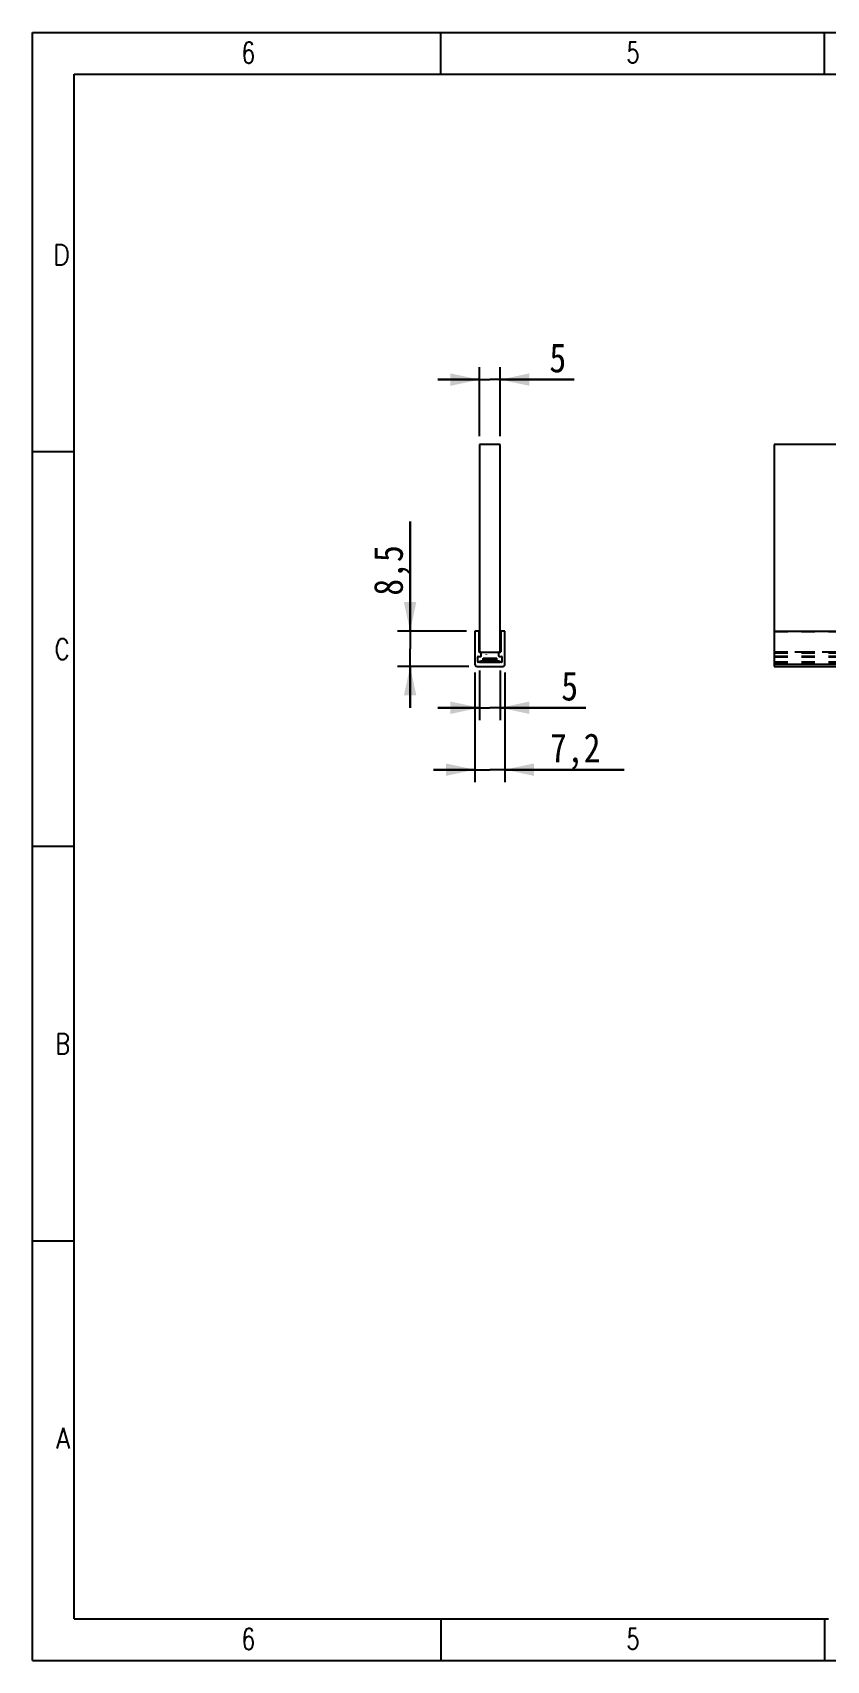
# Model space of a CAD drawing. Extents: x 14 to 580, y 14 to 406.
# Drawn here: x 14 to 205.1, y 14 to 406 of the extents above; entities that cross this region are included whole.
import ezdxf
from ezdxf.enums import TextEntityAlignment as Align

# ---------------------------------------------------------------- set-up
doc = ezdxf.new("R2010")
doc.units = 0
doc.header["$LTSCALE"] = 32.67
doc.linetypes.add('HIDDEN', pattern=[0.2, 0.1, -0.1])
doc.layers.get('0').update_dxf_attribs({"linetype": 'CONTINUOUS'})
for name, color, linetype in [('AP0194', 7, 'CONTINUOUS'), ('AP0199', 7, 'CONTINUOUS'), ('BASE2', 7, 'CONTINUOUS'), ('BASE3', 7, 'CONTINUOUS'), ('LED_CHIP_2835_BASE2', 7, 'CONTINUOUS'), ('LED_CHIP_2835_BASE3', 7, 'CONTINUOUS'), ('LED_CHIP_2835_ELETRODE_12', 7, 'CONTINUOUS'), ('LED_CHIP_2835_ELETRODE_13', 7, 'CONTINUOUS'), ('LED_CHIP_2835_ELETRODE_22', 7, 'CONTINUOUS'), ('LED_CHIP_2835_ELETRODE_23', 7, 'CONTINUOUS'), ('LED_CHIP_2835_SLICONE3', 7, 'CONTINUOUS'), ('LGP2', 7, 'CONTINUOUS'), ('LGP3', 7, 'CONTINUOUS'), ('LS-12V-120-W5-2835_PADS2', 7, 'CONTINUOUS'), ('LS-12V-120-W5-2835_PADS3', 7, 'CONTINUOUS'), ('LS-12V-120-W5-2835_PLATE2', 7, 'CONTINUOUS'), ('LS-12V-120-W5-2835_PLATE3', 7, 'CONTINUOUS'), ('RES_1206_013', 7, 'CONTINUOUS'), ('RES_1206_023', 7, 'CONTINUOUS'), ('RES_1206_033', 7, 'CONTINUOUS')]:
    doc.layers.add(name, color=color, linetype=linetype)
doc.styles.get("Standard").update_dxf_attribs({"font": 'SIMHEI.SHX', "width": 0.85})
doc.styles.add('TEXTSTYLE_2', font='TXT.TTF')
doc.dimstyles.get("Standard").update_dxf_attribs({"dimtxt": 2.5, "dimasz": 2.5, "dimexe": 1.25, "dimexo": 0.625, "dimtad": 1, "dimcen": 2.5, "dimazin": 3, "dimtfac": 1, "dimtmove": 0, "dimatfit": 3})

# ---------------------------------------------------------------- blocks, each defined once
blk = doc.blocks.new('_FILLED')
at = {"color": 0, "linetype": 'BYBLOCK'}
blk.add_solid([(0, 0), (-1, 0.214), (-1, -0.214)], dxfattribs=at)
blk = doc.blocks.new('*D0')
at = {"layer": 'AP0194', "color": 3}
for p, q in [((121.61, 308.77), (121.61, 325.43)), ((126.61, 308.77), (126.61, 325.43)), ((121.61, 322.43), (111.61, 322.43)), ((111.61, 322.43), (124.11, 322.43)), ((144.38, 322.43), (124.11, 322.43)), ((126.61, 322.43), (144.38, 322.43))]:
    blk.add_line(p, q, dxfattribs=at)
at = {"layer": 'AP0194', "color": 3, "xscale": 7, "yscale": 7, "zscale": 7}
blk.add_blockref('_FILLED', (121.61, 322.43), dxfattribs=at)
at = {"layer": 'AP0194', "color": 3, "xscale": 7, "yscale": 7, "zscale": 7, "rotation": 180}
blk.add_blockref('_FILLED', (126.61, 322.43), dxfattribs=at)
at = {"layer": 'AP0194', "color": 3, "width": 0.85}
blk.add_text('5', height=7, dxfattribs=at).set_placement((138.43, 324.18))
blk = doc.blocks.new('*D1')
at = {"layer": 'AP0194', "color": 3}
for p, q in [((104.9, 261.87), (104.9, 288.25)), ((104.9, 288.25), (104.9, 257.62)), ((118.51, 261.87), (101.9, 261.87)), ((104.9, 243.37), (104.9, 257.62)), ((119.01, 253.37), (101.9, 253.37)), ((104.9, 253.37), (104.9, 243.37))]:
    blk.add_line(p, q, dxfattribs=at)
at = {"layer": 'AP0194', "color": 3, "xscale": 7, "yscale": 7, "zscale": 7}
for p, rotation in [((104.9, 261.87), 270), ((104.9, 253.37), 90)]:
    blk.add_blockref('_FILLED', p, dxfattribs=dict(at, rotation=rotation))
at = {"layer": 'AP0194', "color": 3, "width": 0.85}
blk.add_text('8,5', height=7, rotation=90, dxfattribs=at).set_placement((103.15, 270.4))
blk = doc.blocks.new('*D2')
at = {"layer": 'AP0194', "color": 3}
for p, q in [((120.51, 251.87), (120.51, 225.5)), ((127.71, 251.87), (127.71, 225.5)), ((120.51, 228.5), (110.51, 228.5)), ((110.51, 228.5), (124.11, 228.5)), ((156.44, 228.5), (124.11, 228.5)), ((127.71, 228.5), (156.44, 228.5))]:
    blk.add_line(p, q, dxfattribs=at)
at = {"layer": 'AP0194', "color": 3, "xscale": 7, "yscale": 7, "zscale": 7}
for p, rotation in [((120.51, 228.5), 360), ((127.71, 228.5), 180)]:
    blk.add_blockref('_FILLED', p, dxfattribs=dict(at, rotation=rotation))
at = {"layer": 'AP0194', "color": 3, "width": 0.85}
blk.add_text('7,2', height=7, dxfattribs=at).set_placement((138.59, 230.25))
blk = doc.blocks.new('*D3')
at = {"layer": 'AP0194', "color": 3}
for p, q in [((121.61, 252.37), (121.61, 240.41)), ((126.61, 252.37), (126.61, 240.41)), ((121.61, 243.41), (111.61, 243.41)), ((111.61, 243.41), (124.11, 243.41)), ((147.24, 243.41), (124.11, 243.41)), ((126.61, 243.41), (147.24, 243.41))]:
    blk.add_line(p, q, dxfattribs=at)
at = {"layer": 'AP0194', "color": 3, "xscale": 7, "yscale": 7, "zscale": 7}
blk.add_blockref('_FILLED', (121.61, 243.41), dxfattribs=at)
at = {"layer": 'AP0194', "color": 3, "xscale": 7, "yscale": 7, "zscale": 7, "rotation": 180}
blk.add_blockref('_FILLED', (126.61, 243.41), dxfattribs=at)
at = {"layer": 'AP0194', "color": 3, "width": 0.85}
blk.add_text('5', height=7, dxfattribs=at).set_placement((141.29, 245.16))

msp = doc.modelspace()

# ---------------------------------------------------------------- linework, layer by layer
at = {"color": 7}
msp.add_line((123.228, 256.275), (123.228, 256.274), dxfattribs=at)
at = {"layer": 'AP0199', "color": 7}
for p, q in [((14, 14), (14, 406)), ((14, 406), (580, 406)), ((112.333, 396), (112.333, 406)), ((204.667, 396), (204.667, 406)), ((24, 24), (24, 396)), ((24, 396), (570, 396)), ((24, 305), (14, 305)), ((24, 210), (14, 210)), ((24, 115), (14, 115)), ((24, 24), (205.6, 24)), ((112.333, 24), (112.333, 14)), ((204.667, 24), (204.667, 14)), ((14, 14), (580, 14))]:
    msp.add_line(p, q, dxfattribs=at)
at = {"layer": 'BASE2', "color": 7}
for p, q in [((121.406, 261.868), (120.506, 261.868)), ((120.506, 261.868), (120.506, 253.868)), ((121.506, 256.868), (121.506, 261.768)), ((126.706, 261.768), (126.706, 256.868)), ((127.706, 261.868), (126.806, 261.868)), ((127.706, 253.868), (127.706, 261.868)), ((192.577, 261.868), (192.577, 253.368)), ((192.577, 261.868), (442.577, 261.868)), ((121.206, 254.468), (121.206, 255.668)), ((121.306, 255.768), (121.906, 255.768)), ((122.006, 255.868), (122.006, 256.668)), ((126.206, 256.668), (126.206, 255.868)), ((126.306, 255.768), (126.906, 255.768)), ((127.006, 255.668), (127.006, 254.468)), ((121.006, 253.368), (127.206, 253.368)), ((121.606, 254.368), (121.306, 254.368)), ((126.906, 254.368), (126.606, 254.368)), ((192.577, 253.868), (442.577, 253.868)), ((192.577, 253.368), (442.577, 253.368))]:
    msp.add_line(p, q, dxfattribs=at)
for centre, radius, start, end in [((121.406, 261.768), 0.1, 0, 90), ((126.806, 261.768), 0.1, 90, 180), ((121.306, 255.668), 0.1, 90, 180), ((121.606, 256.868), 0.1, 180, 270), ((121.906, 255.868), 0.1, 270, 360), ((126.306, 255.868), 0.1, 180, 270), ((126.606, 256.868), 0.1, 270, 360), ((126.906, 255.668), 0.1, 0, 90), ((121.006, 253.868), 0.5, 180, 270), ((121.306, 254.468), 0.1, 180, 270), ((126.906, 254.468), 0.1, 270, 360), ((127.206, 253.868), 0.5, 270, 360)]:
    msp.add_arc(centre, radius, start, end, dxfattribs=at)
at = {"layer": 'BASE3', "color": 8, "linetype": 'HIDDEN'}
for p, q in [((192.577, 261.768), (442.577, 261.768)), ((121.906, 256.768), (121.606, 256.768)), ((126.606, 256.768), (126.306, 256.768)), ((192.577, 256.868), (442.577, 256.868)), ((192.577, 256.768), (442.577, 256.768)), ((192.577, 256.668), (442.577, 256.668)), ((192.577, 255.868), (442.577, 255.868)), ((192.577, 255.768), (442.577, 255.768)), ((192.577, 255.668), (442.577, 255.668)), ((126.606, 254.368), (121.606, 254.368)), ((192.577, 254.468), (442.577, 254.468)), ((192.577, 254.368), (442.577, 254.368))]:
    msp.add_line(p, q, dxfattribs=at)
for centre, start, end in [((121.906, 256.668), 0, 90), ((126.306, 256.668), 90, 180)]:
    msp.add_arc(centre, 0.1, start, end, dxfattribs=at)
at = {"layer": 'LED_CHIP_2835_BASE2', "color": 7}
for p, q in [((122.456, 254.868), (122.469, 255.368)), ((122.456, 254.868), (125.756, 254.868)), ((122.461, 254.668), (122.456, 254.868)), ((122.469, 255.368), (125.743, 255.368)), ((122.966, 254.868), (122.966, 254.668)), ((125.246, 254.868), (125.246, 254.668)), ((125.756, 254.868), (125.743, 255.368)), ((125.75, 254.668), (125.756, 254.868))]:
    msp.add_line(p, q, dxfattribs=at)
for points in [[(122.955, 254.868), (122.957, 254.801), (122.958, 254.735), (122.96, 254.668)], [(123.139, 254.668), (123.14, 254.735), (123.142, 254.801), (123.144, 254.868)], [(125.067, 254.868), (125.069, 254.801), (125.071, 254.735), (125.073, 254.668)], [(125.251, 254.668), (125.253, 254.735), (125.255, 254.801), (125.256, 254.868)]]:
    msp.add_lwpolyline(points, dxfattribs=at)
at = {"layer": 'LED_CHIP_2835_BASE3', "color": 8, "linetype": 'HIDDEN'}
for p, q in [((122.466, 255.268), (122.845, 255.268)), ((122.55, 254.868), (122.55, 254.668)), ((122.606, 254.868), (122.606, 254.668)), ((122.632, 255.368), (122.646, 254.968)), ((122.646, 254.968), (125.565, 254.968)), ((122.832, 255.368), (122.832, 254.968)), ((122.843, 255.368), (122.845, 255.268)), ((122.87, 254.868), (122.87, 254.668)), ((122.876, 254.868), (122.876, 254.668)), ((123.096, 254.868), (123.096, 254.668)), ((123.306, 254.868), (123.306, 254.668)), ((123.816, 254.868), (123.816, 254.668)), ((125.116, 254.868), (125.116, 254.668)), ((125.336, 254.868), (125.336, 254.668)), ((125.341, 254.868), (125.341, 254.668)), ((125.379, 255.368), (125.379, 254.968)), ((125.579, 255.368), (125.565, 254.968)), ((125.606, 254.868), (125.606, 254.668)), ((125.661, 254.868), (125.661, 254.668)), ((125.75, 254.668), (122.461, 254.668))]:
    msp.add_line(p, q, dxfattribs=at)
at = {"layer": 'LED_CHIP_2835_ELETRODE_12', "color": 7}
for p, q in [((122.356, 254.868), (122.456, 254.868)), ((122.356, 254.868), (122.356, 254.668)), ((122.456, 254.868), (122.456, 254.668))]:
    msp.add_line(p, q, dxfattribs=at)
at = {"layer": 'LED_CHIP_2835_ELETRODE_13', "color": 8, "linetype": 'HIDDEN'}
for p, q in [((122.456, 254.868), (123.306, 254.868)), ((122.55, 254.868), (122.55, 254.668)), ((122.606, 254.868), (122.606, 254.668)), ((122.87, 254.868), (122.87, 254.668)), ((122.876, 254.868), (122.876, 254.668)), ((123.096, 254.868), (123.096, 254.668)), ((123.306, 254.868), (123.306, 254.668)), ((122.356, 254.668), (123.306, 254.668))]:
    msp.add_line(p, q, dxfattribs=at)
at = {"layer": 'LED_CHIP_2835_ELETRODE_22', "color": 7}
for p, q in [((125.756, 254.868), (125.856, 254.868)), ((125.756, 254.868), (125.756, 254.668)), ((125.856, 254.668), (125.856, 254.868))]:
    msp.add_line(p, q, dxfattribs=at)
at = {"layer": 'LED_CHIP_2835_ELETRODE_23', "color": 8, "linetype": 'HIDDEN'}
for p, q in [((123.816, 254.868), (125.756, 254.868)), ((123.816, 254.668), (123.816, 254.868)), ((125.116, 254.868), (125.116, 254.668)), ((125.336, 254.868), (125.336, 254.668)), ((125.341, 254.868), (125.341, 254.668)), ((125.606, 254.868), (125.606, 254.668)), ((125.661, 254.868), (125.661, 254.668)), ((123.816, 254.668), (125.856, 254.668))]:
    msp.add_line(p, q, dxfattribs=at)
at = {"layer": 'LED_CHIP_2835_SLICONE3', "color": 8, "linetype": 'HIDDEN'}
for p, q in [((122.646, 255.368), (125.565, 255.368)), ((122.646, 255.368), (122.655, 255.037)), ((125.556, 255.037), (122.655, 255.037)), ((125.506, 254.988), (122.705, 254.988)), ((122.832, 254.988), (122.832, 255.368)), ((125.379, 255.368), (125.379, 254.988)), ((125.565, 255.368), (125.556, 255.037))]:
    msp.add_line(p, q, dxfattribs=at)
for centre, start, end in [((122.705, 255.038), 181.5, 270), ((125.506, 255.038), 270, 358.5)]:
    msp.add_arc(centre, 0.05, start, end, dxfattribs=at)
at = {"layer": 'LGP2', "color": 7}
for p, q in [((121.606, 306.768), (121.606, 256.768)), ((126.606, 306.768), (121.606, 306.768)), ((126.606, 256.768), (126.606, 306.768)), ((192.577, 306.768), (192.577, 261.868)), ((492.577, 306.768), (192.577, 306.768)), ((121.606, 256.768), (126.606, 256.768))]:
    msp.add_line(p, q, dxfattribs=at)
at = {"layer": 'LGP3', "color": 8, "linetype": 'HIDDEN'}
for p in [(192.577, 261.868), (442.577, 256.768)]:
    msp.add_line(p, (192.577, 256.768), dxfattribs=at)
at = {"layer": 'LS-12V-120-W5-2835_PADS2', "color": 7}
for p, q in [((122.106, 254.668), (123.706, 254.668)), ((122.106, 254.668), (122.106, 254.568)), ((122.106, 254.568), (123.706, 254.568)), ((123.706, 254.668), (123.706, 254.568)), ((124.506, 254.668), (126.106, 254.668)), ((124.506, 254.668), (124.506, 254.568)), ((124.506, 254.568), (126.106, 254.568)), ((126.106, 254.668), (126.106, 254.568))]:
    msp.add_line(p, q, dxfattribs=at)
at = {"layer": 'LS-12V-120-W5-2835_PADS3', "color": 8, "linetype": 'HIDDEN'}
for p, q in [((121.956, 254.668), (122.106, 254.668)), ((121.956, 254.568), (121.956, 254.668)), ((121.956, 254.568), (122.106, 254.568)), ((122.256, 254.668), (122.256, 254.568)), ((122.556, 254.668), (122.556, 254.568)), ((122.956, 254.668), (122.956, 254.568)), ((123.256, 254.668), (123.256, 254.568)), ((123.456, 254.568), (123.456, 254.668)), ((124.756, 254.568), (124.756, 254.668)), ((124.956, 254.668), (124.956, 254.568)), ((125.256, 254.668), (125.256, 254.568)), ((125.656, 254.668), (125.656, 254.568)), ((125.956, 254.668), (125.956, 254.568)), ((126.106, 254.668), (126.256, 254.668)), ((126.106, 254.568), (126.256, 254.568)), ((126.256, 254.568), (126.256, 254.668))]:
    msp.add_line(p, q, dxfattribs=at)
at = {"layer": 'LS-12V-120-W5-2835_PLATE2', "color": 7}
for p, q in [((121.606, 254.668), (122.106, 254.668)), ((121.606, 254.668), (121.606, 254.368)), ((121.606, 254.368), (126.606, 254.368)), ((122.106, 254.668), (122.106, 254.568)), ((123.706, 254.568), (122.106, 254.568)), ((123.706, 254.668), (124.506, 254.668)), ((123.706, 254.668), (123.706, 254.568)), ((124.506, 254.668), (124.506, 254.568)), ((126.106, 254.568), (124.506, 254.568)), ((126.106, 254.668), (126.606, 254.668)), ((126.106, 254.668), (126.106, 254.568)), ((126.606, 254.668), (126.606, 254.368))]:
    msp.add_line(p, q, dxfattribs=at)
at = {"layer": 'LS-12V-120-W5-2835_PLATE3', "color": 8, "linetype": 'HIDDEN'}
for p, q in [((123.456, 254.668), (121.956, 254.668)), ((121.956, 254.568), (121.956, 254.668)), ((121.956, 254.568), (123.456, 254.568)), ((122.106, 254.668), (123.706, 254.668)), ((122.256, 254.668), (122.256, 254.568)), ((122.556, 254.668), (122.556, 254.568)), ((122.956, 254.668), (122.956, 254.568)), ((123.256, 254.668), (123.256, 254.568)), ((123.456, 254.568), (123.456, 254.668)), ((124.506, 254.668), (126.106, 254.668)), ((126.256, 254.668), (124.756, 254.668)), ((124.756, 254.568), (124.756, 254.668)), ((124.756, 254.568), (126.256, 254.568)), ((124.956, 254.668), (124.956, 254.568)), ((125.256, 254.668), (125.256, 254.568)), ((125.656, 254.668), (125.656, 254.568)), ((125.956, 254.668), (125.956, 254.568)), ((126.256, 254.568), (126.256, 254.668))]:
    msp.add_line(p, q, dxfattribs=at)
at = {"layer": 'RES_1206_013', "color": 8, "linetype": 'HIDDEN'}
for p, q in [((122.906, 255.218), (122.505, 255.218)), ((122.505, 255.218), (122.505, 254.668)), ((122.556, 255.168), (122.906, 255.168)), ((122.556, 255.168), (122.556, 254.718)), ((122.906, 255.168), (122.906, 255.218)), ((125.305, 255.218), (125.706, 255.218)), ((125.305, 255.168), (125.305, 255.218)), ((125.305, 255.168), (125.655, 255.168)), ((125.655, 255.168), (125.655, 254.718)), ((125.706, 255.218), (125.706, 254.668)), ((122.505, 254.668), (122.955, 254.668)), ((122.955, 254.718), (122.556, 254.718)), ((122.955, 254.668), (122.955, 254.718)), ((125.655, 254.718), (125.256, 254.718)), ((125.256, 254.668), (125.256, 254.718)), ((125.706, 254.668), (125.256, 254.668))]:
    msp.add_line(p, q, dxfattribs=at)
at = {"layer": 'RES_1206_023', "color": 8, "linetype": 'HIDDEN'}
for p, q in [((122.556, 255.158), (125.656, 255.158)), ((122.556, 254.718), (122.556, 255.158)), ((125.656, 254.718), (125.656, 255.158)), ((122.955, 254.718), (122.556, 254.718)), ((122.955, 254.718), (122.955, 254.668)), ((125.256, 254.668), (122.955, 254.668)), ((125.656, 254.718), (125.256, 254.718)), ((125.256, 254.718), (125.256, 254.668))]:
    msp.add_line(p, q, dxfattribs=at)
at = {"layer": 'RES_1206_033', "color": 8, "linetype": 'HIDDEN'}
for p, q in [((125.306, 255.218), (122.906, 255.218)), ((122.906, 255.168), (122.906, 255.218)), ((125.306, 255.168), (122.906, 255.168)), ((123.306, 255.218), (123.306, 255.168)), ((123.452, 255.218), (123.452, 255.168)), ((123.489, 255.218), (123.489, 255.168)), ((123.513, 255.218), (123.513, 255.168)), ((123.595, 255.218), (123.595, 255.168)), ((123.862, 255.218), (123.862, 255.168)), ((123.93, 255.218), (123.93, 255.168)), ((123.934, 255.218), (123.934, 255.168)), ((123.952, 255.218), (123.952, 255.168)), ((123.968, 255.218), (123.968, 255.168)), ((123.992, 255.218), (123.992, 255.168)), ((124.01, 255.218), (124.01, 255.168)), ((124.01, 255.218), (124.01, 255.168)), ((124.051, 255.218), (124.051, 255.168)), ((124.122, 255.218), (124.122, 255.168)), ((124.125, 255.218), (124.125, 255.168)), ((124.126, 255.218), (124.126, 255.168)), ((124.129, 255.218), (124.129, 255.168)), ((124.139, 255.218), (124.139, 255.168)), ((124.14, 255.218), (124.14, 255.168)), ((124.232, 255.218), (124.232, 255.168)), ((124.232, 255.218), (124.232, 255.168)), ((124.249, 255.218), (124.249, 255.168)), ((124.259, 255.218), (124.259, 255.168)), ((124.274, 255.218), (124.274, 255.168)), ((124.312, 255.218), (124.312, 255.168)), ((124.314, 255.218), (124.314, 255.168)), ((124.326, 255.218), (124.326, 255.168)), ((124.365, 255.218), (124.365, 255.168)), ((124.38, 255.218), (124.38, 255.168)), ((124.536, 255.218), (124.536, 255.168)), ((124.683, 255.218), (124.683, 255.168)), ((124.72, 255.218), (124.72, 255.168)), ((124.743, 255.218), (124.743, 255.168)), ((124.826, 255.218), (124.826, 255.168)), ((125.306, 255.218), (125.306, 255.168))]:
    msp.add_line(p, q, dxfattribs=at)

# ---------------------------------------------------------------- texts
at = {"layer": 'AP0199', "color": 7, "style": 'TEXTSTYLE_2'}
for s, width, p in [('6', 0.785714, (67.634, 398.659)), ('D', 0.904762, (23, 350)), ('C', 0.833333, (23, 255)), ('B', 0.785714, (23, 160)), ('A', 0.857143, (23, 65)), ('6', 0.785714, (67.634, 16.659))]:
    msp.add_text(s, height=5, dxfattribs=dict(at, width=width)).set_placement(p, align=Align.RIGHT)
at = {"layer": 'AP0199', "color": 7, "style": 'TEXTSTYLE_2', "width": 0.714286}
for p in [(157.033, 398.659), (157.033, 16.659)]:
    msp.add_text('5', height=5, dxfattribs=at).set_placement(p)

# ---------------------------------------------------------------- dimensions: what is measured, and where the dimension line sits
at = {"layer": 'AP0194', "color": 3}
for base, p1, p2, angle, picture, middle in [((121.606, 322.425), (126.606, 308.768), (121.606, 308.768), 180, '*D0', (141.407, 327.675)), ((104.904, 261.868), (119.006, 253.368), (118.506, 261.868), 90, '*D1', (99.654, 279.329))]:
    dim = msp.add_linear_dim(base=base, p1=p1, p2=p2, angle=angle, dimstyle='Standard', dxfattribs=at)
    dim.commit()
    dim.dimension.update_dxf_attribs({"geometry": picture, "text_midpoint": middle, "dimtype": 128})
for base, p1, p2, picture, middle in [((127.706, 228.499), (120.506, 251.868), (127.706, 251.868), '*D2', (147.513, 233.749)), ((126.606, 243.409), (121.606, 252.368), (126.606, 252.368), '*D3', (144.268, 248.659))]:
    dim = msp.add_linear_dim(base=base, p1=p1, p2=p2, dimstyle='Standard', dxfattribs=at)
    dim.commit()
    dim.dimension.update_dxf_attribs({"geometry": picture, "text_midpoint": middle, "dimtype": 128})

doc.saveas('drawing.dxf')
